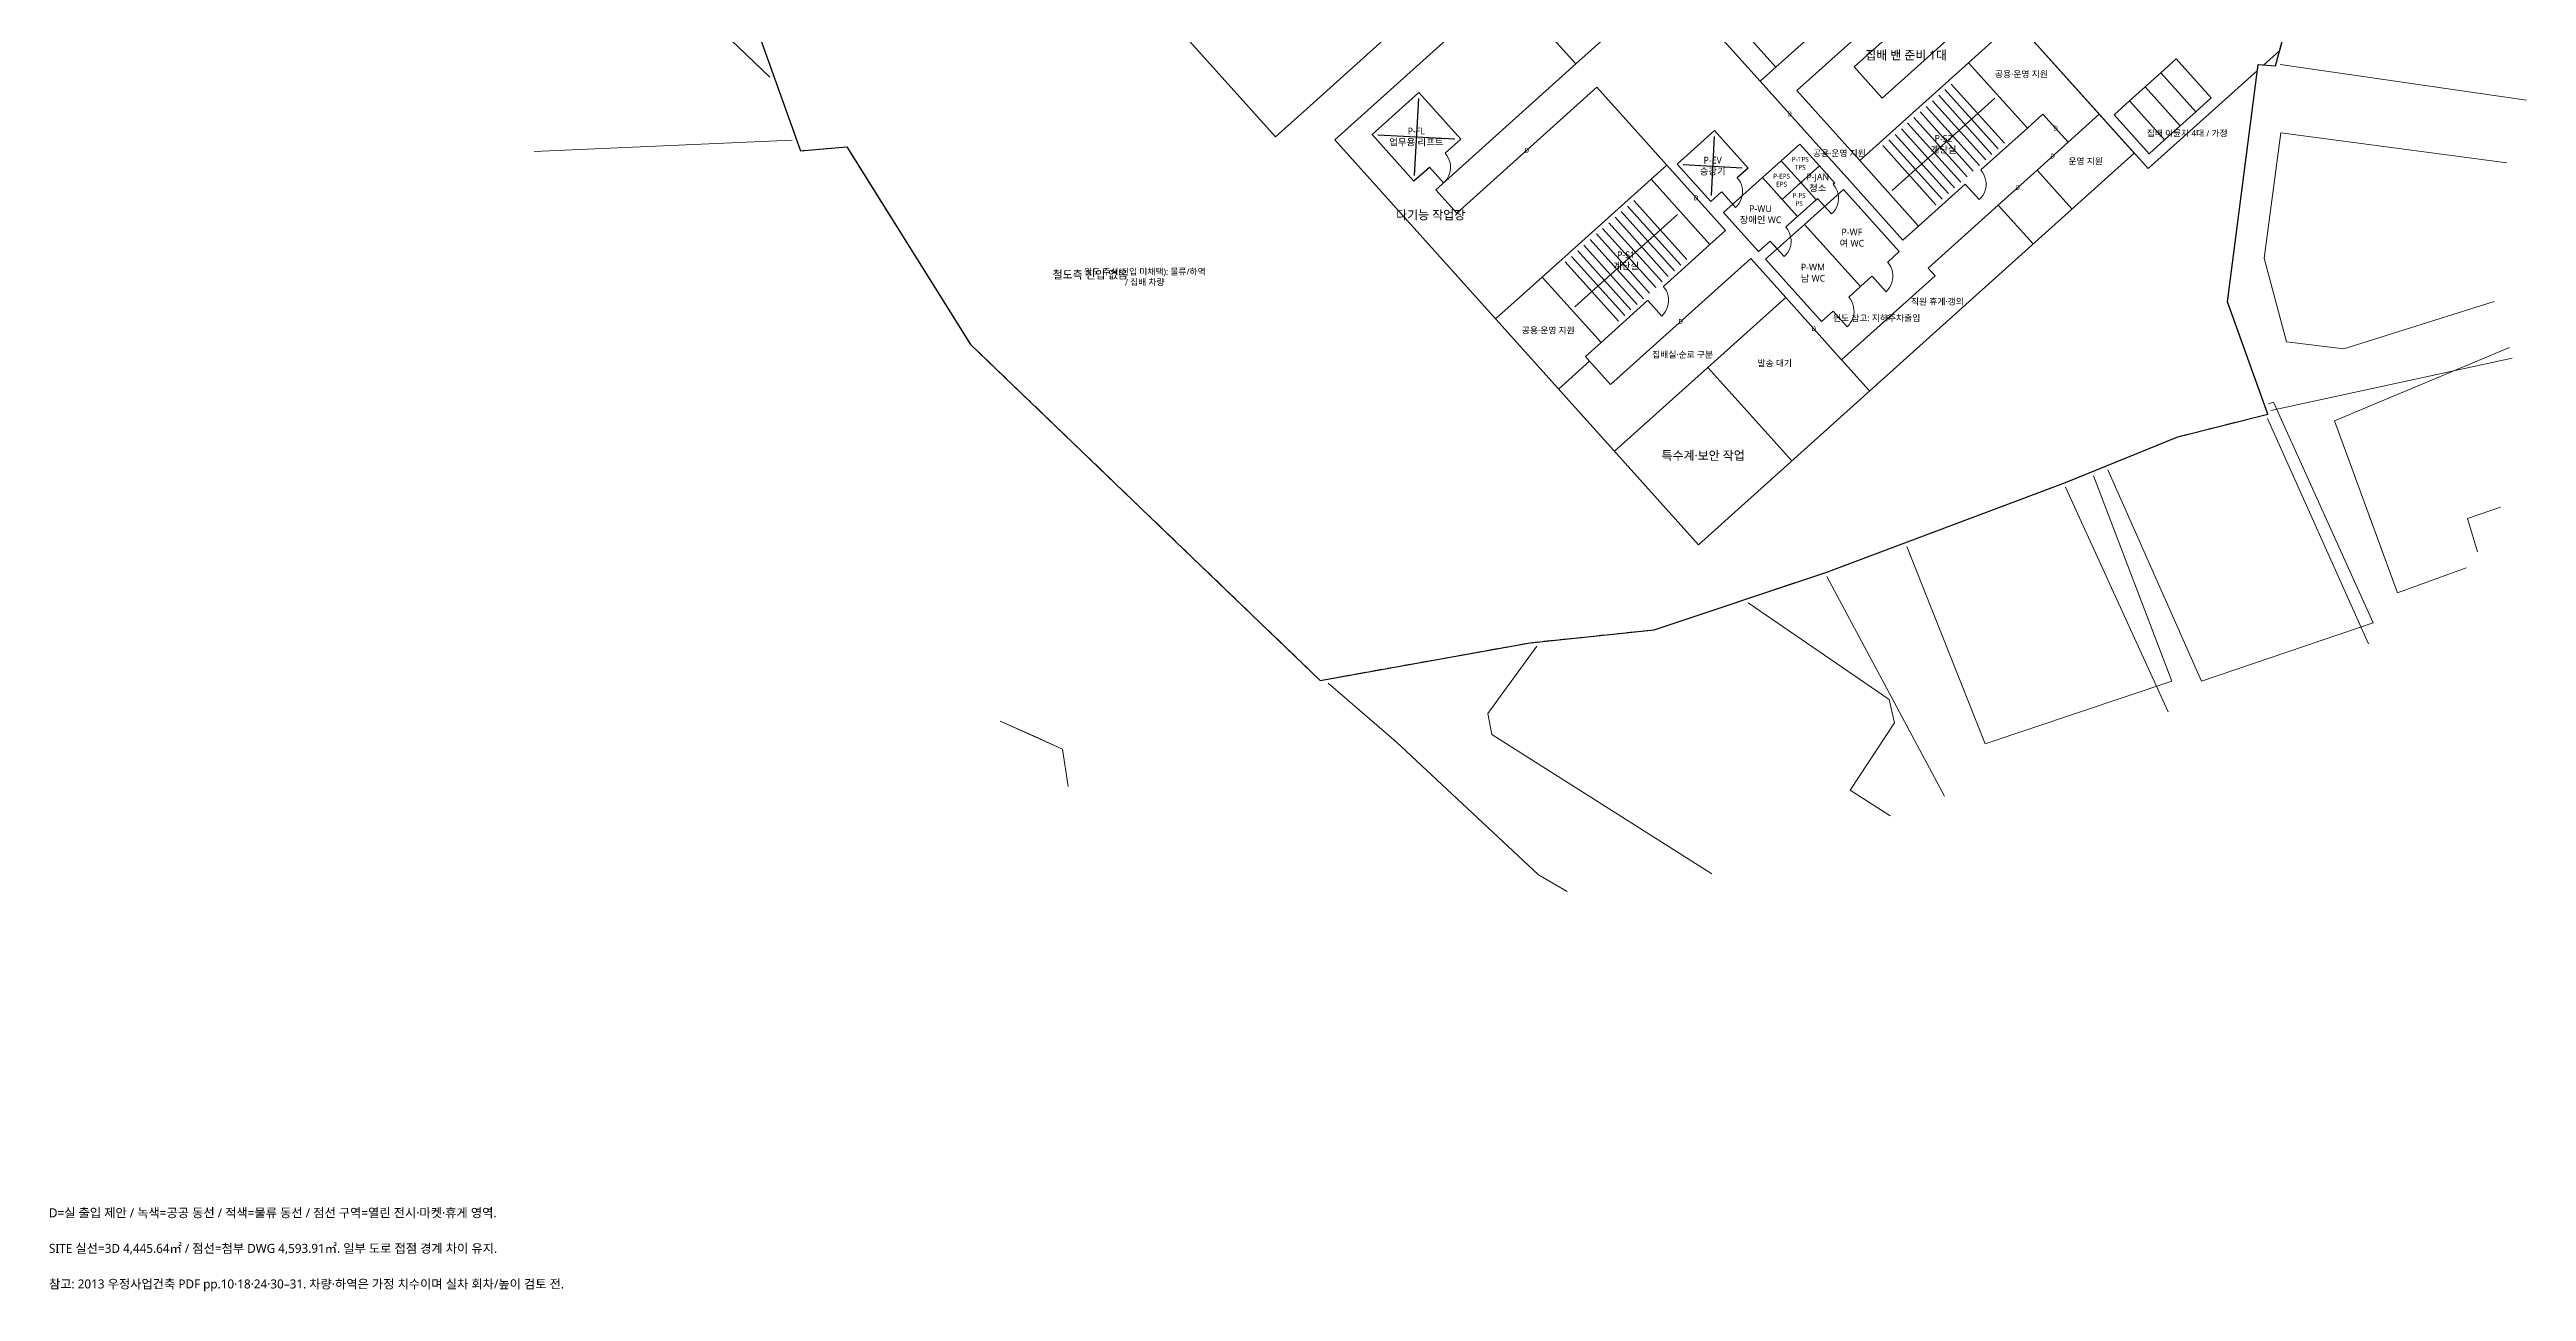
# Model space of a CAD drawing. Header units: millimetres. Extents: x -71701 to 357366, y 1091126 to 1572246.
# Drawn here: x -71694 to 46657, y 1431126 to 1490467 of the extents above; entities that cross this region are included whole.
import ezdxf

# ---------------------------------------------------------------- set-up
doc = ezdxf.new("R2010")
doc.units = ezdxf.units.MM
doc.linetypes.add('PLAN_DASH', pattern=[800, 500, -300])
for name, color, linetype, lineweight in [('L0_CONTEXT', 8, 'Continuous', 9), ('L0_CORE', 7, 'Continuous', 25), ('L0_DOOR', 7, 'Continuous', 13), ('L0_EPS_PS', 7, 'Continuous', 18), ('L0_OUTLINE', 7, 'Continuous', 35), ('L0_PARTITION', 7, 'Continuous', 18), ('L0_SITE_3D', 7, 'Continuous', 25), ('L0_SITE_DWG_REF', 8, 'PLAN_DASH', 13), ('L0_STAIR', 7, 'Continuous', 13), ('L0_TEXT', 7, 'Continuous', 13), ('L0_VEHICLE', 8, 'Continuous', 13)]:
    doc.layers.add(name, color=color, linetype=linetype, lineweight=lineweight)
doc.styles.add('KOREAN', font='malgun.ttf')

msp = doc.modelspace()

# ---------------------------------------------------------------- linework, layer by layer
at = {"layer": 'L0_CONTEXT'}
for points in [[(-37286, 1489156), (-51289, 1502572), (-62034, 1512870), (-55724, 1515970)], [(-66762, 1510397), (-62034, 1512870), (-51289, 1502572), (-37285, 1489153)], [(46657, 1488045), (34895, 1489750)], [(-48544, 1485593), (-36208, 1486144)], [(45112, 1478423), (37927, 1476166), (35189, 1476499), (34130, 1480494), (34924, 1486488), (45724, 1485048)], [(43775, 1465705), (40488, 1464512), (37486, 1472725), (45852, 1476230)], [(34443, 1473220), (45981, 1475723)], [(34329, 1473538), (34571, 1473613), (39340, 1463069), (31127, 1460294), (26657, 1470386)], [(39107, 1462065), (34286, 1472836)], [(25970, 1470105), (29714, 1460294), (20794, 1457298), (17046, 1466717)], [(29539, 1458816), (24634, 1469561)], [(45424, 1468597), (43845, 1468064), (44313, 1466466)], [(18842, 1454789), (13225, 1465286)], [(9476, 1464034), (16201, 1459406), (16466, 1458297), (14346, 1455078), (16256, 1453858)], [(7736, 1451075), (-2787, 1457742), (-2964, 1458741), (-633, 1461954)], [(-10600, 1460189), (-7358, 1457395), (-542, 1451025), (821, 1450242)], [(-23022, 1455254), (-23292, 1457043), (-26278, 1458383)], [(-26278, 1458383), (-24686, 1457669), (-23292, 1457043), (-23022, 1455254)]]:
    msp.add_lwpolyline(points, dxfattribs=at)
at = {"layer": 'L0_CORE'}
for points in [[(19832, 1484036), (17604, 1482035), (14797, 1485159), (20004, 1489837)], [(20004, 1489837), (22811, 1486713), (20584, 1484712)], [(-5759, 1484837), (-6499, 1484173), (-8504, 1486404), (-6272, 1488409)], [(-6287, 1488127), (-6484, 1484455)], [(-6272, 1488409), (-4267, 1486178), (-5007, 1485513)], [(8199, 1483666), (7682, 1483202), (6078, 1484988), (7864, 1486592)], [(7864, 1486592), (9468, 1484806), (8951, 1484343)], [(-8221, 1486389), (-4550, 1486193)], [(7848, 1486309), (7698, 1483485)], [(4664, 1478473), (2437, 1476472), (-370, 1479596), (4836, 1484275)], [(4836, 1484275), (7644, 1481151), (5417, 1479150)], [(6361, 1484972), (9185, 1484821)], [(10516, 1481312), (9962, 1480815), (8292, 1482674), (10151, 1484345)], [(10151, 1484345), (11822, 1482485), (11269, 1481988)], [(12785, 1483350), (12715, 1483287), (11979, 1484106), (12049, 1484168)], [(12802, 1484845), (12872, 1484908)], [(12872, 1484908), (13607, 1484089), (13537, 1484027)], [(15383, 1479635), (14830, 1479138), (12156, 1482113), (14016, 1483784)], [(14016, 1483784), (16689, 1480809), (16136, 1480312)], [(13523, 1477965), (12970, 1477467), (10297, 1480443), (12156, 1482113)], [(12156, 1482113), (14830, 1479138), (14276, 1478641)]]:
    msp.add_lwpolyline(points, dxfattribs=at)
at = {"layer": 'L0_DOOR'}
for points in [[(-5011, 1485509), (-4930, 1485407), (-4864, 1485294), (-4812, 1485174), (-4777, 1485048), (-4758, 1484918), (-4756, 1484788), (-4772, 1484658), (-4804, 1484531), (-4853, 1484410), (-4917, 1484296), (-4995, 1484191), (-5087, 1484097)], [(-5755, 1484841), (-5087, 1484097)], [(8947, 1484339), (9028, 1484236), (9095, 1484123), (9146, 1484003), (9181, 1483877), (9200, 1483748), (9202, 1483617), (9186, 1483487), (9154, 1483360), (9105, 1483239), (9041, 1483125), (8963, 1483020), (8871, 1482926)], [(20580, 1484708), (20661, 1484605), (20727, 1484493), (20779, 1484373), (20814, 1484247), (20833, 1484117), (20835, 1483986), (20819, 1483857), (20787, 1483730), (20738, 1483608), (20674, 1483494), (20596, 1483390), (20504, 1483296)], [(8203, 1483670), (8871, 1482926)], [(12789, 1483354), (13457, 1482610)], [(13533, 1484023), (13614, 1483920), (13680, 1483807), (13732, 1483687), (13767, 1483561), (13786, 1483432), (13788, 1483301), (13772, 1483171), (13740, 1483044), (13691, 1482923), (13627, 1482809), (13549, 1482704), (13457, 1482610)], [(19836, 1484040), (20504, 1483296)], [(11264, 1481984), (11345, 1481881), (11412, 1481769), (11463, 1481649), (11499, 1481523), (11517, 1481393), (11519, 1481262), (11503, 1481133), (11471, 1481006), (11422, 1480884), (11358, 1480770), (11280, 1480666), (11189, 1480572)], [(10520, 1481316), (11189, 1480572)], [(15388, 1479639), (16056, 1478896)], [(16131, 1480308), (16212, 1480205), (16279, 1480092), (16331, 1479972), (16366, 1479846), (16385, 1479717), (16386, 1479586), (16371, 1479456), (16338, 1479329), (16290, 1479208), (16226, 1479094), (16147, 1478989), (16056, 1478896)], [(4668, 1478477), (5337, 1477734)], [(5412, 1479146), (5493, 1479043), (5560, 1478930), (5611, 1478810), (5647, 1478684), (5665, 1478555), (5667, 1478424), (5651, 1478294), (5619, 1478167), (5570, 1478046), (5506, 1477932), (5428, 1477827), (5337, 1477734)], [(14272, 1478637), (14353, 1478534), (14419, 1478422), (14471, 1478301), (14506, 1478175), (14525, 1478046), (14526, 1477915), (14511, 1477785), (14479, 1477659), (14430, 1477537), (14366, 1477423), (14288, 1477318), (14196, 1477225)], [(13528, 1477969), (14196, 1477225)]]:
    msp.add_lwpolyline(points, dxfattribs=at)
at = {"layer": 'L0_EPS_PS'}
for points in [[(11936, 1485949), (12872, 1484908), (11979, 1484106), (11044, 1485147), (11936, 1485949)], [(11044, 1485147), (11979, 1484106), (11087, 1483304), (10151, 1484345), (11044, 1485147)], [(11979, 1484106), (12715, 1483287), (11822, 1482485), (11087, 1483304), (11979, 1484106)]]:
    msp.add_lwpolyline(points, dxfattribs=at)
at = {"layer": 'L0_OUTLINE'}
for points in [[(-31827, 1507124), (-13112, 1486296), (-11625, 1487633), (-7162, 1491643), (-11172, 1496106), (-9684, 1497443), (-15031, 1503394), (-6105, 1511414), (-4768, 1509926), (5645, 1519283), (4309, 1520771), (-15742, 1543086), (-41033, 1520362), (-30339, 1508461), (-31827, 1507124)], [(-10288, 1486145), (7089, 1466806), (27917, 1485520), (10539, 1504860), (-10288, 1486145)]]:
    msp.add_lwpolyline(points, dxfattribs=at)
at = {"layer": 'L0_PARTITION'}
for points in [[(10787, 1489622), (18224, 1496304)], [(19227, 1495188), (11790, 1488506)], [(1236, 1489778), (6443, 1494457)], [(1236, 1489778), (-2104, 1493496)], [(6702, 1492673), (10043, 1488954)], [(10787, 1489622), (8114, 1492597)], [(20004, 1489837), (22234, 1491841)], [(-5459, 1483763), (1236, 1489778)], [(10043, 1488954), (10787, 1489622)], [(10043, 1488954), (12850, 1485829)], [(14797, 1485159), (20004, 1489837)], [(20004, 1489837), (22811, 1486713)], [(-8504, 1486404), (-6272, 1488409)], [(-6272, 1488409), (-4267, 1486178)], [(2239, 1488663), (-4456, 1482647)], [(5580, 1484943), (2239, 1488663)], [(11790, 1488506), (14797, 1485159)], [(6078, 1484988), (7864, 1486592)], [(7864, 1486592), (9468, 1484806)], [(22811, 1486713), (20584, 1484712)], [(22811, 1486713), (23555, 1487382)], [(23555, 1487382), (24758, 1486043)], [(26244, 1487378), (24758, 1486043)], [(-6499, 1484173), (-8504, 1486404)], [(-4267, 1486178), (-5007, 1485513)], [(11044, 1485147), (11936, 1485949)], [(11936, 1485949), (12872, 1484908)], [(12850, 1485829), (14054, 1484490)], [(24758, 1486043), (23271, 1484706)], [(-5759, 1484837), (-6499, 1484173)], [(-370, 1479596), (4836, 1484275)], [(4836, 1484275), (5580, 1484943)], [(4836, 1484275), (7644, 1481151)], [(8387, 1481819), (5580, 1484943)], [(7682, 1483202), (6078, 1484988)], [(8292, 1482674), (10151, 1484345)], [(9468, 1484806), (8951, 1484343)], [(10151, 1484345), (11044, 1485147)], [(10151, 1484345), (11087, 1483304)], [(11044, 1485147), (11979, 1484106)], [(12049, 1484168), (11979, 1484106)], [(12872, 1484908), (12802, 1484845)], [(12872, 1484908), (13607, 1484089)], [(14054, 1484490), (16861, 1481366)], [(17604, 1482035), (14797, 1485159)], [(23271, 1484706), (21411, 1483035)], [(24940, 1482848), (23271, 1484706)], [(-4456, 1482647), (-5459, 1483763)], [(8199, 1483666), (7682, 1483202)], [(11157, 1483366), (11087, 1483304)], [(11087, 1483304), (11822, 1482485)], [(11979, 1484106), (11909, 1484043)], [(11979, 1484106), (12715, 1483287)], [(12156, 1482113), (14016, 1483784)], [(12715, 1483287), (12645, 1483225)], [(12785, 1483350), (12715, 1483287)], [(13607, 1484089), (13537, 1484027)], [(14016, 1483784), (16689, 1480809)], [(19832, 1484036), (17604, 1482035)], [(21411, 1483035), (18064, 1480027)], [(23081, 1481177), (21411, 1483035)], [(7644, 1481151), (8387, 1481819)], [(9962, 1480815), (8292, 1482674)], [(10297, 1480443), (12156, 1482113)], [(11822, 1482485), (11269, 1481988)], [(11892, 1482548), (11822, 1482485)], [(12156, 1482113), (14830, 1479138)], [(16861, 1481366), (17604, 1482035)], [(7644, 1481151), (5417, 1479150)], [(10516, 1481312), (9962, 1480815)], [(16689, 1480809), (16136, 1480312)], [(-2600, 1477593), (-370, 1479596)], [(2437, 1476472), (-370, 1479596)], [(9591, 1480480), (2896, 1474465)], [(11261, 1478621), (9591, 1480480)], [(12970, 1477467), (10297, 1480443)], [(18398, 1479656), (13935, 1475645)], [(15383, 1479635), (14830, 1479138)], [(18064, 1480027), (18398, 1479656)], [(4664, 1478473), (2437, 1476472)], [(7542, 1475279), (11261, 1478621)], [(13935, 1475645), (11261, 1478621)], [(14830, 1479138), (14276, 1478641)], [(13523, 1477965), (12970, 1477467)], [(1693, 1475804), (2437, 1476472)], [(1893, 1475581), (407, 1474245)], [(1893, 1475581), (1693, 1475804)], [(2896, 1474465), (1893, 1475581)], [(3081, 1471270), (7542, 1475279)], [(11551, 1470817), (7542, 1475279)], [(15270, 1474159), (13935, 1475645)]]:
    msp.add_lwpolyline(points, dxfattribs=at)
at = {"layer": 'L0_SITE_3D'}
msp.add_lwpolyline([(-43619, 1507440), (-35811, 1485629), (-33604, 1485818), (-27684, 1476378), (-10980, 1460324), (-945, 1462122), (4976, 1462743), (13186, 1465484), (24629, 1469773), (29993, 1471965), (34294, 1473044), (32366, 1478406), (33835, 1489745), (34671, 1489688), (38084, 1502345)], dxfattribs=at)
at = {"layer": 'L0_SITE_DWG_REF'}
msp.add_lwpolyline([(38084, 1502345), (34671, 1489688), (33835, 1489745), (32366, 1478406), (34294, 1473044), (29993, 1471965), (24629, 1469773), (13186, 1465484), (4976, 1462743), (-945, 1462122), (-10980, 1460324), (-27684, 1476378), (-33604, 1485818), (-35811, 1485629), (-43619, 1507440)], dxfattribs=at)
at = {"layer": 'L0_STAIR'}
for points in [[(16350, 1483730), (21259, 1488142)], [(17981, 1487750), (20521, 1484924)], [(18278, 1488018), (20818, 1485191)], [(18576, 1488285), (21116, 1485458)], [(18873, 1488552), (21413, 1485726)], [(19171, 1488820), (21711, 1485993)], [(16791, 1486681), (19330, 1483854)], [(17088, 1486948), (19628, 1484122)], [(17386, 1487216), (19925, 1484389)], [(17683, 1487483), (20223, 1484656)], [(15898, 1485879), (18438, 1483052)], [(16196, 1486146), (18735, 1483320)], [(16493, 1486414), (19033, 1483587)], [(3706, 1482990), (6245, 1480163)], [(4003, 1483257), (6543, 1480431)], [(1182, 1478168), (6091, 1482579)], [(2516, 1481921), (5055, 1479094)], [(2813, 1482188), (5353, 1479361)], [(3111, 1482455), (5650, 1479629)], [(3408, 1482723), (5948, 1479896)], [(1028, 1480584), (3568, 1477757)], [(1325, 1480851), (3865, 1478025)], [(1623, 1481119), (4163, 1478292)], [(1920, 1481386), (4460, 1478559)], [(2218, 1481653), (4758, 1478827)], [(730, 1480317), (3270, 1477490)]]:
    msp.add_lwpolyline(points, dxfattribs=at)
at = {"layer": 'L0_VEHICLE'}
for points in [[(31071, 1505949), (21770, 1506884), (14550, 1500397), (28585, 1484776), (33798, 1489460), (33835, 1489745), (34095, 1489727), (34869, 1490423), (37212, 1499114), (31071, 1505949)], [(18409, 1493109), (19746, 1491622), (15878, 1488146), (14541, 1489634), (18409, 1493109)], [(29184, 1489347), (30854, 1487487), (30111, 1486819), (28440, 1488678), (29184, 1489347)], [(29927, 1490015), (31598, 1488156), (30854, 1487487), (29184, 1489347), (29927, 1490015)], [(27696, 1488010), (29367, 1486150), (28623, 1485482), (26952, 1487342), (27696, 1488010)], [(28440, 1488678), (30111, 1486819), (29367, 1486150), (27696, 1488010), (28440, 1488678)]]:
    msp.add_lwpolyline(points, dxfattribs=at)

# ---------------------------------------------------------------- texts
at = {"layer": 'L0_CONTEXT', "char_height": 300, "width": 6000, "attachment_point": 5, "style": 'KOREAN'}
for s, insert in [('원도 주석(진입 미채택): 물류/하역 / 집배 차량', (-19358, 1479588)), ('원도 참고: 지하주차출입', (15608, 1477621))]:
    msp.add_mtext(s, dxfattribs=dict(at, insert=insert))
at = {"layer": 'L0_DOOR', "char_height": 230, "width": 6000, "attachment_point": 5, "style": 'KOREAN'}
for insert in [(11447, 1487391), (24157, 1486712), (-1109, 1485655), (24014, 1485374), (6984, 1483381), (22341, 1483871), (6243, 1477473), (12598, 1477133), (16166, 1477650)]:
    msp.add_mtext('D', dxfattribs=dict(at, insert=insert))
at = {"layer": 'L0_TEXT', "style": 'KOREAN'}
for s, insert, char_height, width, attachment_point in [('집배 밴 준비 1대', (17013, 1490174), 420, 6000, 5), ('공용·운영 지원', (22524, 1489278), 300, 6000, 5), ('P-FL\\P업무용 리프트', (-6386, 1486291), 320, 6000, 5), ('집배 이륜차 4대 / 가정', (30445, 1486447), 300, 6000, 5), ('P-EV\\P승강기', (7773, 1484897), 320, 6000, 5), ('P-TPS\\PTPS', (11958, 1485027), 230, 6000, 5), ('공용·운영 지원', (13824, 1485494), 300, 6000, 5), ('P-S2\\P계단실', (18804, 1485936), 320, 6000, 5), ('운영 지원', (25594, 1485113), 300, 6000, 5), ('P-EPS\\PEPS', (11065, 1484225), 230, 6000, 5), ('P-JAN\\P청소', (12793, 1484098), 320, 6000, 5), ('P-WU\\P장애인 WC', (10057, 1482580), 320, 6000, 5), ('P-PS\\PPS', (11901, 1483296), 230, 6000, 5), ('다기능 작업장', (-5701, 1482537), 420, 6000, 5), ('P-WF\\P여 WC', (14423, 1481461), 320, 6000, 5), ('P-S1\\P계단실', (3637, 1480374), 320, 6000, 5), ('철도측 진입 없음', (-21963, 1479688), 380, 6000, 5), ('P-WM\\P남 WC', (12563, 1479790), 320, 6000, 5), ('직원 휴게·갱의', (18508, 1478410), 300, 6000, 5), ('공용·운영 지원', (-83, 1477032), 300, 6000, 5), ('집배실·순로 구분', (6335, 1475875), 300, 6000, 5), ('발송 대기', (10739, 1475462), 300, 6000, 5), ('특수계·보안 작업', (7316, 1471042), 420, 6000, 5), ('D=실 출입 제안 / 녹색=공공 동선 / 적색=물류 동선 / 점선 구역=열린 전시·마켓·휴게 영역.', (-71723, 1435100), 430, 110000, 1), ('SITE 실선=3D 4,445.64㎡ / 점선=첨부 DWG 4,593.91㎡. 일부 도로 접점 경계 차이 유지.', (-71723, 1433400), 430, 110000, 1), ('참고: 2013 우정사업건축 PDF pp.10·18·24·30–31. 차량·하역은 가정 치수이며 실차 회차/높이 검토 전.', (-71723, 1431700), 430, 110000, 1)]:
    msp.add_mtext(s, dxfattribs=dict(at, insert=insert, char_height=char_height, width=width, attachment_point=attachment_point))

doc.saveas('drawing.dxf')
